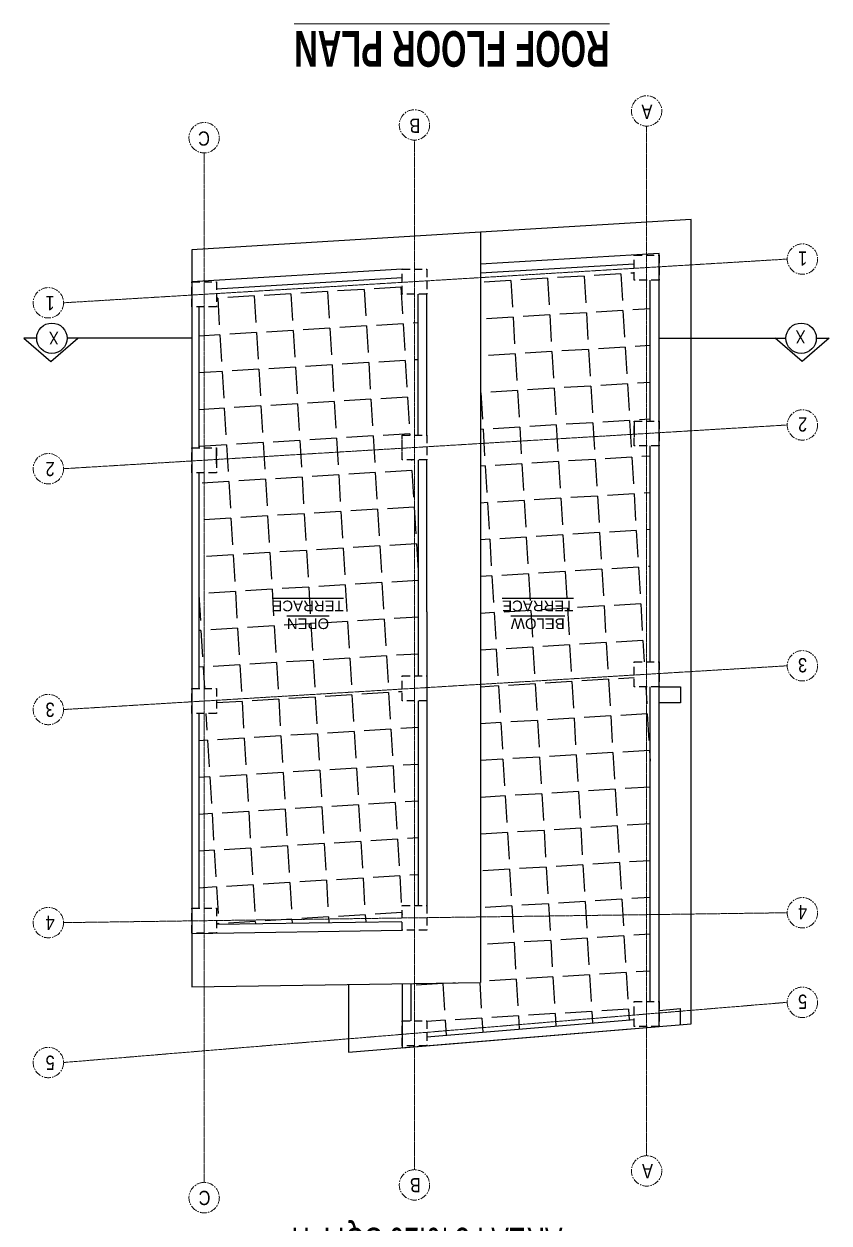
# Model space of a CAD drawing. Header units: inches. Extents: x -10117506 to -5032697, y -6529230 to -3253155.
# Drawn here: x -5061042 to -5060590, y -3254693 to -3254019 of the extents above; entities that cross this region are included whole.
import ezdxf

# ---------------------------------------------------------------- set-up
doc = ezdxf.new("R2010")
doc.units = ezdxf.units.IN
doc.header["$LTSCALE"] = 2
doc.header["$MEASUREMENT"] = 0
doc.linetypes.add('CENTER', pattern=[2, 1.25, -0.25, 0.25, -0.25])
doc.linetypes.add('HIDDEN', pattern=[0.375, 0.25, -0.125])
doc.layers.get('0').update_dxf_attribs({"linetype": 'CONTINUOUS'})
doc.layers.add('A-Hatch', color=7, linetype='CONTINUOUS')
for name, color, linetype, lineweight in [('Annotations-Bold.w', 177, 'CONTINUOUS', 13), ('TEXT', 181, 'CONTINUOUS', 25), ('Text-100.w', 254, 'CONTINUOUS', 9)]:
    doc.layers.add(name, color=color, linetype=linetype, lineweight=lineweight)
doc.styles.add('ARAIL', font='ARIALN.TTF')
doc.styles.add('Arial', font='arial.ttf', dxfattribs={"width": 0.8, "height": 12})
doc.styles.add('arial.', font='arial.ttf')
pattern_1 = [(183.45713447, (-10108855.565, -6510180.553), (1.243724074, -20.587466465), [15, -5.625]), (273.45713447, (-10108855.565, -6510180.553), (20.587466465, 1.243724074), [15, -5.625])]

msp = doc.modelspace()

# ---------------------------------------------------------------- hatches: boundary and pattern name
at = {"layer": 'A-Hatch', "ltscale": 0.5}
h = msp.add_hatch(dxfattribs=at)
h.set_pattern_fill('ANGLE', color=256, scale=75, angle=183.45713)
h.set_pattern_definition(pattern_1)
h.paths.add_polyline_path([(-5060690.56, -3254391.68), (-5060699.56, -3254391.68), (-5060699.56, -3254377.68), (-5060690.56, -3254377.68), (-5060690.56, -3254256.43), (-5060699.56, -3254256.43), (-5060699.56, -3254242.43), (-5060690.56, -3254242.43), (-5060690.56, -3254163.26), (-5060699.56, -3254163.26), (-5060699.56, -3254154.27), (-5060785.99, -3254159.47), (-5060785.99, -3254557.77), (-5060824.99, -3254558.38), (-5060824.99, -3254579.31), (-5060815.99, -3254579.31), (-5060815.99, -3254588.29), (-5060699.56, -3254578.61), (-5060699.56, -3254568.47), (-5060690.56, -3254568.47)])
h.paths.add_polyline_path([(-5060732.31, -3254340.45), (-5060775.36, -3254340.45), (-5060775.36, -3254362.92), (-5060732.31, -3254362.92)], flags=24)
h = msp.add_hatch(dxfattribs=at)
h.set_pattern_fill('ANGLE', color=256, scale=75, angle=183.45713)
h.set_pattern_definition(pattern_1)
h.paths.add_polyline_path([(-5060944.15, -3254516.06), (-5060934.15, -3254516.06), (-5060934.15, -3254525.06), (-5060829.99, -3254523.45), (-5060829.99, -3254514.45), (-5060820.99, -3254514.45), (-5060820.99, -3254399.56), (-5060829.99, -3254399.56), (-5060829.99, -3254385.56), (-5060820.99, -3254385.56), (-5060820.99, -3254264.31), (-5060829.99, -3254264.31), (-5060829.99, -3254250.31), (-5060820.99, -3254250.31), (-5060820.99, -3254171.11), (-5060829.99, -3254171.11), (-5060829.99, -3254162.08), (-5060934.15, -3254168.43), (-5060934.15, -3254178.28), (-5060944.15, -3254178.28), (-5060944.15, -3254257.45), (-5060934.15, -3254257.45), (-5060934.15, -3254266.47), (-5060934.15, -3254271.45), (-5060944.15, -3254271.45), (-5060944.15, -3254392.69), (-5060934.13, -3254392.69), (-5060934.13, -3254406.69), (-5060944.15, -3254406.69)])
h.paths.add_polyline_path([(-5060861.4, -3254340.45), (-5060904.45, -3254340.45), (-5060904.45, -3254362.92), (-5060861.4, -3254362.92)], flags=24)

# ---------------------------------------------------------------- linework, layer by layer
at = {"ltscale": 0.5}
for p, q in [((-5060667.56, -3254129.3), (-5060785.99, -3254136.35)), ((-5060667.56, -3254580.97), (-5060667.56, -3254129.3)), ((-5060785.99, -3254136.35), (-5060948.15, -3254146.24)), ((-5060785.99, -3254136.35), (-5060785.99, -3254557.77)), ((-5060948.15, -3254146.24), (-5060948.15, -3254530.28)), ((-5060685.56, -3254148.41), (-5060785.99, -3254154.43)), ((-5060685.56, -3254582.47), (-5060685.56, -3254148.41)), ((-5060699.56, -3254154.27), (-5060785.99, -3254159.47)), ((-5060829.99, -3254157.07), (-5060948.15, -3254164.28)), ((-5060829.99, -3254162.08), (-5060934.15, -3254168.43)), ((-5060690.56, -3254242.43), (-5060690.56, -3254163.26)), ((-5060820.99, -3254250.31), (-5060820.99, -3254171.11)), ((-5060815.99, -3254250.31), (-5060815.99, -3254171.11)), ((-5060944.15, -3254178.28), (-5060944.15, -3254257.45)), ((-5060699.56, -3254242.43), (-5060699.56, -3254251.45)), ((-5060934.15, -3254266.47), (-5060934.15, -3254257.45)), ((-5060690.56, -3254377.68), (-5060690.56, -3254256.43)), ((-5060820.99, -3254264.36), (-5060820.99, -3254385.56)), ((-5060815.99, -3254349.56), (-5060815.99, -3254264.31)), ((-5060944.15, -3254271.45), (-5060944.15, -3254392.69)), ((-5060815.99, -3254349.56), (-5060815.99, -3254435.56)), ((-5060690.56, -3254568.47), (-5060690.56, -3254391.68)), ((-5060685.56, -3254391.68), (-5060673.56, -3254391.68)), ((-5060673.56, -3254391.68), (-5060673.56, -3254400.68)), ((-5060820.99, -3254399.59), (-5060820.99, -3254514.45)), ((-5060673.56, -3254400.68), (-5060685.56, -3254400.68)), ((-5060944.15, -3254406.69), (-5060944.15, -3254516.06)), ((-5060815.99, -3254435.56), (-5060815.99, -3254514.45)), ((-5060948.29, -3254521.28), (-5060948.15, -3254521.28)), ((-5060934.15, -3254525.06), (-5060830.06, -3254523.45)), ((-5060948.15, -3254530.28), (-5060829.99, -3254528.45)), ((-5060948.15, -3254530.28), (-5060948.15, -3254560.28)), ((-5060939.15, -3254530.06), (-5060939.15, -3254530.28)), ((-5060948.15, -3254560.28), (-5060785.99, -3254557.77)), ((-5060859.99, -3254558.92), (-5060859.99, -3254596.97)), ((-5060829.99, -3254558.46), (-5060829.99, -3254594.47)), ((-5060824.99, -3254558.38), (-5060824.99, -3254579.31)), ((-5060685.56, -3254573.44), (-5060673.56, -3254572.44)), ((-5060673.56, -3254581.47), (-5060673.56, -3254572.44)), ((-5060859.99, -3254596.97), (-5060667.56, -3254580.97)), ((-5060815.99, -3254588.29), (-5060699.56, -3254578.61)), ((-5060829.99, -3254594.47), (-5060685.56, -3254582.47))]:
    msp.add_line(p, q, dxfattribs=at)
at = {"linetype": 'HIDDEN', "ltscale": 9}
msp.add_line((-5060829.99, -3254259.33), (-5060829.99, -3254250.31), dxfattribs=at)
for points in [[(-5060685.56, -3254163.26), (-5060699.56, -3254163.26), (-5060699.56, -3254149.26), (-5060685.56, -3254149.26)], [(-5060815.99, -3254171.11), (-5060829.99, -3254171.11), (-5060829.99, -3254157.11), (-5060815.99, -3254157.11)], [(-5060934.15, -3254178.28), (-5060948.15, -3254178.28), (-5060948.15, -3254164.28), (-5060934.15, -3254164.28)], [(-5060685.56, -3254256.43), (-5060699.56, -3254256.43), (-5060699.56, -3254242.43), (-5060685.56, -3254242.43)], [(-5060815.99, -3254264.31), (-5060829.99, -3254264.31), (-5060829.99, -3254250.31), (-5060815.99, -3254250.31)], [(-5060934.15, -3254271.45), (-5060948.15, -3254271.45), (-5060948.15, -3254257.45), (-5060934.15, -3254257.45)], [(-5060685.56, -3254391.68), (-5060699.56, -3254391.68), (-5060699.56, -3254377.68), (-5060685.56, -3254377.68)], [(-5060815.99, -3254399.56), (-5060829.99, -3254399.56), (-5060829.99, -3254385.56), (-5060815.99, -3254385.56)], [(-5060934.13, -3254406.69), (-5060948.13, -3254406.69), (-5060948.13, -3254392.69), (-5060934.13, -3254392.69)], [(-5060934.15, -3254530.06), (-5060948.15, -3254530.06), (-5060948.15, -3254516.06), (-5060934.15, -3254516.06)], [(-5060815.99, -3254528.45), (-5060829.99, -3254528.45), (-5060829.99, -3254514.45), (-5060815.99, -3254514.45)], [(-5060685.56, -3254582.47), (-5060699.56, -3254582.47), (-5060699.56, -3254568.47), (-5060685.56, -3254568.47)], [(-5060815.99, -3254593.31), (-5060829.99, -3254593.31), (-5060829.99, -3254579.31), (-5060815.99, -3254579.31)]]:
    msp.add_lwpolyline(points, close=True, dxfattribs=at)
at = {"layer": 'Annotations-Bold.w', "linetype": 'CENTER', "ltscale": 0.3}
for p, q in [((-5060692.56, -3254076.84), (-5060692.56, -3254655.05)), ((-5060822.99, -3254084.68), (-5060822.99, -3254662.9)), ((-5060941.15, -3254091.85), (-5060941.15, -3254670.07)), ((-5060613.56, -3254151.49), (-5061020.15, -3254176.05)), ((-5060613.56, -3254244.66), (-5061020.15, -3254269.22)), ((-5060613.56, -3254379.9), (-5061020.15, -3254404.47)), ((-5060613.56, -3254518.59), (-5061020.15, -3254524.14)), ((-5060613.56, -3254568.9), (-5061020.15, -3254602.7))]:
    msp.add_line(p, q, dxfattribs=at)
at = {"layer": 'Annotations-Bold.w', "linetype": 'CENTER', "ltscale": 1.5}
for centre in [(-5060692.56, -3254068.3), (-5060822.99, -3254076.15), (-5060941.15, -3254083.32), (-5060605.03, -3254151.49), (-5061028.68, -3254176.05), (-5060605.03, -3254244.66), (-5061028.68, -3254269.22), (-5060605.03, -3254379.9), (-5061028.68, -3254404.47), (-5060605.03, -3254518.59), (-5061028.68, -3254524.14), (-5060605.03, -3254568.9), (-5061028.68, -3254602.7), (-5060692.56, -3254663.58), (-5060822.99, -3254671.43), (-5060941.15, -3254678.6)]:
    msp.add_circle(centre, 8.53, dxfattribs=at)
at = {"layer": 'TEXT'}
for points in [[(-5061035.24, -3254195.96), (-5061042.38, -3254195.96), (-5061027.24, -3254209.04), (-5061012.1, -3254195.96)], [(-5060948.15, -3254195.96), (-5061018.18, -3254195.96)], [(-5060685.56, -3254195.96), (-5060614.29, -3254195.96)], [(-5060597.23, -3254195.96), (-5060590.09, -3254195.96), (-5060605.23, -3254209.04), (-5060620.37, -3254195.96)]]:
    msp.add_lwpolyline(points, dxfattribs=at)
for centre in [(-5061026.71, -3254195.96), (-5060605.76, -3254195.96)]:
    msp.add_circle(centre, 8.53, dxfattribs=at)

# ---------------------------------------------------------------- texts
at = {"layer": 'Annotations-Bold.w', "linetype": 'CENTER', "ltscale": 1.5, "char_height": 8, "attachment_point": 1, "rotation": 180, "style": 'ARAIL'}
for s, insert in [('A', (-5060689.33, -3254072.76)), ('B', (-5060819.75, -3254080.61)), ('C', (-5060937.91, -3254087.78)), ('1', (-5060602.38, -3254155.16)), ('1', (-5061025.14, -3254180.19)), ('2', (-5060602.38, -3254248.33)), ('2', (-5061025.14, -3254273.36)), ('3', (-5060602.38, -3254383.58)), ('3', (-5061025.14, -3254408.6)), ('4', (-5061025.14, -3254528.28)), ('4', (-5060602.38, -3254522.27)), ('5', (-5060602.38, -3254572.57)), ('5', (-5061025.14, -3254606.83)), ('A', (-5060689.03, -3254667.72)), ('B', (-5060819.45, -3254675.57)), ('C', (-5060937.61, -3254682.74))]:
    msp.add_mtext_dynamic_manual_height_columns(s, width=6.5393, gutter_width=100, heights=[0], dxfattribs=dict(at, insert=insert))
at = {"layer": 'TEXT', "char_height": 7.2, "rotation": 180, "style": 'ARAIL'}
for insert, attachment_point in [((-5061022.87, -3254199.46), 1), ((-5060608.84, -3254198.8), 3)]:
    msp.add_mtext_dynamic_manual_height_columns('X', width=125.4648, gutter_width=90, heights=[0], dxfattribs=dict(at, insert=insert, attachment_point=attachment_point))
at = {"layer": 'TEXT', "lineweight": -2, "char_height": 6, "width": 127.5059, "attachment_point": 5, "rotation": 180, "style": 'arial.'}
for s, insert in [('{\\LOPEN \\PTERRACE}', (-5060882.8, -3254351.23)), ('{\\LBELOW \\PTERRACE}', (-5060753.71, -3254351.23))]:
    msp.add_mtext(s, dxfattribs=dict(at, insert=insert))
at = {"layer": 'Text-100.w', "char_height": 20, "attachment_point": 2, "rotation": 180, "style": 'Arial'}
for s, insert, width in [('\\A1;{\\fArial Narrow|b1|i0|c0|p34;\\LROOF FLOOR PLAN}', (-5060801.96, -3254043.46), 213.0041), ('\\A1;{\\fArial Narrow|b1|i0|c0|p34;\\L SECOND FLOOR PLAN\\P\\fArial Narrow|b0|i0|c0|p34;\\H0.8x;\\lAREA : 340.26 SQ. FT.\\H1.02306x; }', (-5060816.06, -3254744.85), 253.2202)]:
    msp.add_mtext(s, dxfattribs=dict(at, insert=insert, width=width))

doc.saveas('drawing.dxf')
